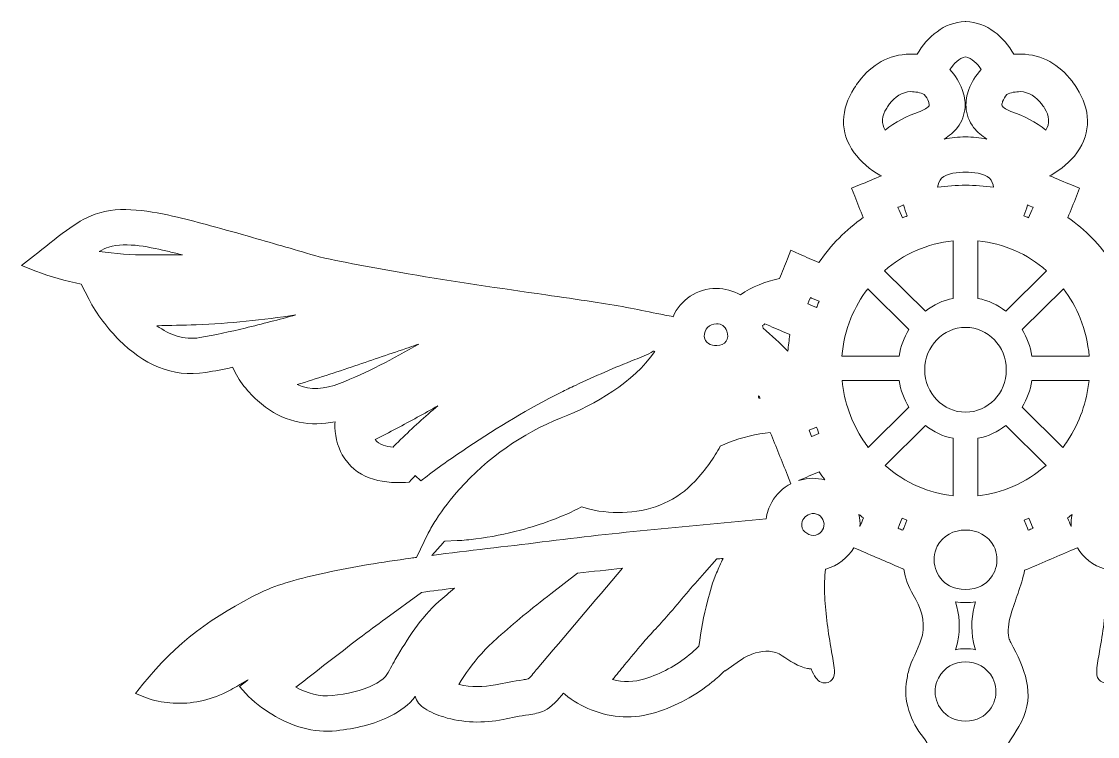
# Model space of a CAD drawing. Header units: millimetres. Extents: x -213 to 213, y -161 to 159.
# Drawn here: x -213 to 29.7, y -2.4 to 158.9 of the extents above; entities that cross this region are included whole.
import ezdxf

# ---------------------------------------------------------------- set-up
doc = ezdxf.new("R2010")
doc.units = ezdxf.units.MM
doc.header["$MEASUREMENT"] = 0
doc.layers.add('Layer 1', color=7, linetype='Continuous')

msp = doc.modelspace()

# ---------------------------------------------------------------- linework, layer by layer
at = {"layer": 'Layer 1', "lineweight": 20}
for points, knots in [([(212.9514, 103.8863), (212.9514, 103.8863), (210.2118, 106.0279), (210.2118, 106.0279), (207.7515, 107.9512), (205.3274, 109.969), (202.8047, 111.8084), (200.7992, 113.2707), (198.709, 114.6003), (196.3519, 115.4493), (190.5192, 117.5502), (183.6128, 116.1347), (177.7651, 114.7855), (175.2754, 114.2111), (172.7923, 113.5429), (170.3275, 112.8733), (167.156, 112.0117), (163.9924, 111.1198), (160.8328, 110.217), (155.8151, 108.7831), (150.8059, 107.3187), (145.8026, 105.837), (139.1372, 104.384), (132.4133, 103.1469), (125.6858, 102.0058), (115.3748, 100.2569), (105.0262, 98.7509), (94.6739, 97.2609), (91.1164, 96.7489), (87.5577, 96.2402), (84.0043, 95.7015), (81.4828, 95.3193), (78.9409, 94.9323), (76.4381, 94.4454), (74.1619, 94.0026), (71.8889, 93.5404), (69.616, 93.0811), (68.3933, 92.8341), (67.1701, 92.5846), (65.9452, 92.3454), (64.311, 96.1457), (60.4855, 98.7177), (56.1573, 98.7177), (54.2383, 98.7177), (52.3765, 98.2132), (50.7472, 97.2642), (48.0897, 99.0839), (45.1476, 100.3601), (41.9558, 100.9331), (41.3535, 102.4204), (40.7481, 103.9065), (40.1373, 105.3905), (40.1373, 105.3905), (39.3431, 107.3195), (39.3431, 107.3195), (39.3431, 107.3195), (37.416, 106.4574), (37.416, 106.4574), (35.9624, 105.807), (34.5035, 105.1673), (33.041, 104.5365), (30.3508, 108.4929), (26.9631, 111.948), (23.0289, 114.7224), (23.7048, 116.3122), (24.3566, 117.9112), (24.9741, 119.5244), (24.9741, 119.5244), (25.6577, 121.3106), (25.6577, 121.3106), (25.6577, 121.3106), (23.8718, 122.06), (23.8718, 122.06), (22.2253, 122.7511), (20.5781, 123.4408), (18.9297, 124.1281), (18.9297, 124.1281), (19.2704, 124.3064), (19.2704, 124.3064), (21.4174, 125.4199), (23.6729, 127.3965), (25.0788, 129.3177), (28.4718, 133.9544), (28.0817, 139.1666), (25.0777, 143.9122), (24.7387, 144.448), (24.3765, 144.9698), (23.9895, 145.4732), (21.1482, 149.169), (17.2695, 151.4879), (12.5015, 151.6002), (11.9586, 151.613), (11.4152, 151.5947), (10.8744, 151.5473), (8.5539, 155.4594), (4.8678, 158.7637), (0.0303, 158.9319), (0.0303, 158.9319), (-0.0414, 158.9342), (-0.0414, 158.9342), (-0.0414, 158.9342), (-0.1131, 158.9319), (-0.1131, 158.9319), (-4.9505, 158.7637), (-8.6367, 155.4593), (-10.9572, 151.5473), (-11.498, 151.5947), (-12.0414, 151.613), (-12.5844, 151.6002), (-17.3523, 151.4879), (-21.231, 149.169), (-24.0723, 145.4732), (-24.4593, 144.9698), (-24.8215, 144.448), (-25.1605, 143.9122), (-28.1643, 139.1669), (-28.5546, 133.955), (-25.1621, 129.3184), (-23.7562, 127.397), (-21.5004, 125.4199), (-19.3474, 124.3034), (-19.3474, 124.3034), (-19.0126, 124.1281), (-19.0126, 124.1281), (-20.6609, 123.4408), (-22.3081, 122.7511), (-23.9546, 122.06), (-23.9546, 122.06), (-25.7405, 121.3106), (-25.7405, 121.3106), (-25.7405, 121.3106), (-25.0568, 119.5243), (-25.0568, 119.5243), (-24.4393, 117.9112), (-23.7875, 116.3122), (-23.1117, 114.7224), (-27.046, 111.948), (-30.4336, 108.4929), (-33.1237, 104.5365), (-34.5863, 105.1673), (-36.0452, 105.807), (-37.4988, 106.4574), (-37.4988, 106.4574), (-39.4259, 107.3195), (-39.4259, 107.3195), (-39.4259, 107.3195), (-40.2201, 105.3905), (-40.2201, 105.3905), (-40.8309, 103.9065), (-41.4363, 102.4204), (-42.0386, 100.9331), (-45.2304, 100.3601), (-48.1725, 99.0839), (-50.83, 97.2642), (-52.4593, 98.2132), (-54.3211, 98.7177), (-56.24, 98.7177), (-60.5682, 98.7177), (-64.3938, 96.1457), (-66.028, 92.3454), (-67.2529, 92.5846), (-68.4761, 92.8341), (-69.6989, 93.0811), (-71.9717, 93.5404), (-74.2447, 94.0026), (-76.521, 94.4454), (-79.0237, 94.9323), (-81.5656, 95.3193), (-84.0871, 95.7015), (-87.6405, 96.2402), (-91.1992, 96.7489), (-94.7568, 97.2609), (-105.109, 98.7509), (-115.4576, 100.2569), (-125.7686, 102.0058), (-132.4961, 103.1469), (-139.22, 104.384), (-145.8854, 105.837), (-150.8887, 107.3187), (-155.898, 108.7831), (-160.9156, 110.217), (-164.0752, 111.1198), (-167.2388, 112.0117), (-170.4103, 112.8733), (-172.8751, 113.5429), (-175.3582, 114.2111), (-177.8479, 114.7855), (-183.6957, 116.1347), (-190.602, 117.5502), (-196.4347, 115.4493), (-198.7918, 114.6003), (-200.882, 113.2707), (-202.8874, 111.8084), (-205.4101, 109.969), (-207.8343, 107.9512), (-210.2946, 106.0279), (-210.2946, 106.0279), (-213.034, 103.8863), (-213.034, 103.8863), (-213.034, 103.8863), (-209.7814, 102.6148), (-209.7814, 102.6148), (-206.4913, 101.3288), (-203.0664, 100.3744), (-199.5781, 99.6949), (-199.5781, 99.6949), (-197.7933, 96.1963), (-197.7933, 96.1963), (-196.1784, 93.0308), (-193.4739, 89.5348), (-190.9706, 87.0416), (-185.7432, 81.8356), (-179.069, 78.516), (-171.4615, 79.7608), (-169.454, 80.0893), (-167.4418, 80.4932), (-165.4397, 80.9341), (-165.4397, 80.9341), (-164.5147, 79.2104), (-164.5147, 79.2104), (-163.0876, 76.5508), (-160.4065, 73.7058), (-157.9849, 71.941), (-153.1842, 68.4426), (-147.7741, 67.4885), (-142.2932, 68.6475), (-142.2932, 68.6475), (-142.3218, 68.2124), (-142.3218, 68.2124), (-142.4708, 65.9422), (-141.7554, 63.1495), (-140.6517, 61.1849), (-137.7417, 56.0046), (-132.0702, 54.6131), (-126.418, 54.9679), (-126.418, 54.9679), (-125.5789, 55.0205), (-125.5789, 55.0205), (-125.5789, 55.0205), (-125.0237, 55.6411), (-125.0237, 55.6411), (-124.7493, 55.9477), (-124.4679, 56.2525), (-124.1818, 56.555), (-124.1818, 56.555), (-122.9422, 55.3164), (-122.9422, 55.3164), (-122.9422, 55.3164), (-121.5173, 56.4003), (-121.5173, 56.4003), (-118.5494, 58.6583), (-115.4112, 60.8206), (-112.3106, 62.8942), (-105.5951, 67.3855), (-98.5783, 71.6374), (-91.3409, 75.2654), (-90.2539, 75.8103), (-89.1596, 76.3413), (-88.0573, 76.8559), (-83.6412, 78.9175), (-79.219, 80.8541), (-74.6876, 82.6539), (-73.3198, 83.1973), (-71.7622, 83.7428), (-70.4885, 84.5721), (-70.375, 84.5493), (-70.2614, 84.5264), (-70.1479, 84.5034), (-75.0571, 77.4593), (-83.4887, 72.5991), (-91.2715, 69.5015), (-100.1123, 65.9827), (-107.9548, 60.4727), (-114.2334, 53.4236), (-116.1596, 51.2609), (-117.9506, 48.9437), (-119.5143, 46.5133), (-120.1273, 45.5604), (-120.7668, 44.5228), (-121.2666, 43.5047), (-121.2666, 43.5047), (-123.9495, 38.0395), (-123.9495, 38.0395), (-124.3525, 37.9843), (-124.7554, 37.9285), (-125.1585, 37.8721), (-131.588, 36.9727), (-138.0536, 35.96), (-144.3992, 34.5963), (-147.1412, 34.007), (-149.8828, 33.3467), (-152.5682, 32.5417), (-154.7656, 31.8829), (-157.006, 31.1113), (-159.0673, 30.1085), (-169.6866, 24.9427), (-178.3047, 18.6815), (-185.6563, 9.4248), (-185.6563, 9.4248), (-187.2983, 7.3573), (-187.2983, 7.3573), (-187.2983, 7.3573), (-184.8321, 6.3554), (-184.8321, 6.3554), (-183.29, 5.7289), (-181.2145, 5.3633), (-179.5735, 5.2184), (-175.4587, 4.8549), (-171.3709, 5.5773), (-167.6213, 7.2817), (-166.3937, 7.8397), (-165.186, 8.5195), (-164.0223, 9.1959), (-163.3177, 9.6053), (-162.6182, 10.0244), (-161.9226, 10.4497), (-162.0164, 10.3756), (-162.1102, 10.3014), (-162.2039, 10.2272), (-162.2039, 10.2272), (-163.8822, 8.8999), (-163.8822, 8.8999), (-163.8822, 8.8999), (-162.4335, 7.3331), (-162.4335, 7.3331), (-160.8412, 5.6109), (-158.5388, 3.8739), (-156.5538, 2.6493), (-152.1977, -0.0382), (-147.1661, -1.636), (-141.9826, -1.0579), (-137.8347, -0.5953), (-133.4666, 0.3675), (-129.7368, 2.2688), (-127.7103, 3.3017), (-125.5572, 4.7948), (-124.2407, 6.6645), (-124.2241, 6.6881), (-124.2074, 6.712), (-124.1909, 6.7359), (-124.0452, 5.5547), (-123.039, 4.6117), (-122.0581, 3.9618), (-120.7863, 3.1191), (-119.2387, 2.4921), (-117.7801, 2.0432), (-113.5051, 0.7276), (-108.7567, 0.5675), (-104.3876, 1.5086), (-102.4565, 1.9245), (-100.5518, 2.2451), (-98.6021, 2.5485), (-97.4087, 2.7342), (-96.1871, 2.9191), (-95.0901, 3.4426), (-93.4093, 4.2448), (-91.9585, 6.0006), (-90.7433, 7.4488), (-90.7433, 7.4488), (-90.3574, 7.1054), (-90.3574, 7.1054), (-88.7965, 5.7158), (-86.4388, 4.4365), (-84.5162, 3.665), (-79.8041, 1.7737), (-74.807, 1.5493), (-69.9421, 3.0626), (-65.2841, 4.5117), (-60.9285, 6.8677), (-57.1777, 9.9429), (-56.2512, 10.7027), (-55.2286, 11.6091), (-54.303, 12.5568), (-54.303, 12.5568), (-54.314, 12.3946), (-54.314, 12.3946), (-54.314, 12.3946), (-50.8166, 14.8717), (-50.8166, 14.8717), (-49.868, 15.5386), (-48.4973, 16.1486), (-47.3954, 16.4797), (-45.3555, 17.0927), (-43.2351, 17.1217), (-41.4263, 15.8732), (-39.8743, 14.8018), (-37.5816, 13.3271), (-35.6802, 12.9808), (-35.4204, 12.9335), (-35.1534, 12.9078), (-34.8879, 12.9083), (-34.5695, 12.1291), (-34.2091, 11.4093), (-33.808, 10.8734), (-33.1639, 10.013), (-32.2052, 9.4376), (-31.0707, 9.8375), (-29.35, 10.4443), (-29.5528, 12.2751), (-29.7483, 13.6587), (-29.9449, 15.0492), (-30.2077, 16.4418), (-30.4429, 17.8272), (-31.1209, 21.8194), (-31.6992, 25.8505), (-31.8307, 29.9005), (-31.8895, 31.7111), (-31.8615, 33.5554), (-31.669, 35.3682), (-31.6345, 35.3774), (-31.6, 35.3869), (-31.5656, 35.3966), (-28.7985, 36.1712), (-26.5996, 37.9616), (-25.2684, 40.239), (-25.2684, 40.239), (-23.915, 39.6555), (-23.915, 39.6555), (-20.5987, 38.226), (-17.2846, 36.7918), (-13.9609, 35.379), (-13.639, 33.3517), (-12.8915, 31.4172), (-11.8501, 29.6295), (-10.2083, 26.8112), (-9.0738, 23.7928), (-9.7867, 20.5257), (-10.3325, 18.024), (-11.792, 15.7505), (-12.6167, 13.3193), (-12.9372, 12.3746), (-13.1673, 11.413), (-13.2647, 10.4219), (-14.2306, 5.8822), (-12.4096, 0.913), (-9.5109, -2.6177), (-8.4086, -3.9603), (-7.8774, -5.8348), (-7.8051, -7.5346), (-7.6948, -10.125), (-8.5722, -12.6311), (-9.9608, -14.8062), (-13.9341, -19.2257), (-13.8271, -25.1533), (-10.9372, -30.1204), (-9.4708, -32.6406), (-8.4466, -35.3454), (-9.0826, -38.2675), (-9.5738, -40.5242), (-10.8997, -42.5962), (-11.646, -44.7934), (-11.9417, -45.6639), (-12.1542, -46.5501), (-12.2451, -47.4633), (-13.181, -51.8039), (-12.0861, -56.2428), (-8.8748, -59.4029), (-7.6301, -61.8856), (-6.9876, -64.3803), (-7.9006, -67.099), (-8.6765, -69.4091), (-10.2744, -71.4522), (-11.1932, -73.7483), (-12.6996, -77.5125), (-12.0288, -80.8552), (-10.0247, -84.3068), (-8.7346, -86.5289), (-7.8207, -88.9207), (-8.3792, -91.4975), (-8.8151, -93.5081), (-10.0064, -95.3782), (-10.6742, -97.34), (-10.9459, -98.1381), (-11.1412, -98.9504), (-11.2256, -99.7875), (-12.0753, -103.7446), (-11.077, -107.7907), (-8.1618, -110.6781), (-6.7858, -113.4957), (-6.5588, -116.6608), (-8.0153, -119.5017), (-11.5551, -123.1439), (-11.5995, -128.2218), (-9.1105, -132.5012), (-7.9912, -134.4257), (-7.1857, -136.5035), (-7.6716, -138.7375), (-8.0565, -140.5072), (-9.1203, -142.18), (-9.7093, -143.9137), (-9.9535, -144.6321), (-10.129, -145.3635), (-10.2059, -146.1166), (-11.2351, -150.9254), (-9.2433, -155.5202), (-4.7927, -157.9162), (0.329, -160.6734), (7.0328, -158.3957), (9.6257, -153.3175), (12.0581, -148.5533), (10.1985, -144.1668), (7.8736, -139.8156), (6.8181, -137.8401), (8.4246, -134.1006), (9.0952, -132.1611), (9.9563, -129.6701), (10.773, -126.9905), (10.3304, -124.3357), (9.9764, -122.2117), (8.8785, -120.4996), (7.2604, -119.1302), (5.392, -113.8028), (8.2646, -112.3271), (10.6074, -107.7383), (13.3003, -102.4642), (11.2109, -97.5907), (8.6385, -92.7763), (7.3967, -90.4523), (9.2089, -86.2496), (9.9975, -83.9688), (10.951, -81.2113), (11.8672, -78.2243), (11.3774, -75.2854), (10.9972, -73.0047), (9.8333, -71.1533), (8.1034, -69.6591), (5.4978, -63.4801), (8.8641, -61.5012), (11.5891, -56.1642), (14.5432, -50.3782), (12.2238, -45.0207), (9.4033, -39.7422), (9.2477, -39.451), (9.1304, -39.1444), (9.0483, -38.8256), (8.3874, -36.2588), (10.0558, -32.2227), (10.9, -29.782), (11.9459, -26.7579), (12.962, -23.4629), (12.4248, -20.2401), (11.9992, -17.6869), (10.6726, -15.6375), (8.7123, -13.9931), (5.8032, -7.0178), (9.5394, -4.9643), (12.5708, 0.9727), (15.7864, 7.2701), (13.2366, 13.1121), (10.1682, 18.8548), (9.9897, 19.189), (9.8549, 19.5409), (9.7606, 19.9068), (9.018, 22.7909), (10.8541, 27.2288), (11.8018, 29.9692), (12.3842, 31.6534), (12.9452, 33.3754), (13.2901, 35.1295), (16.811, 36.6228), (20.3204, 38.1418), (23.8322, 39.6555), (23.8322, 39.6555), (25.1857, 40.2389), (25.1857, 40.2389), (26.5169, 37.9616), (28.7157, 36.1712), (31.4828, 35.3966), (31.5172, 35.3869), (31.5517, 35.3774), (31.5862, 35.3682), (31.7787, 33.5554), (31.8067, 31.7111), (31.7479, 29.9005), (31.6164, 25.8505), (31.0381, 21.8194), (30.3601, 17.8272), (30.1249, 16.4418), (29.8621, 15.0492), (29.6655, 13.6587), (29.4699, 12.2751), (29.2672, 10.4443), (30.9879, 9.8375), (32.1224, 9.4376), (33.0811, 10.013), (33.7252, 10.8734), (34.1263, 11.4093), (34.4867, 12.1291), (34.8051, 12.9083), (35.0706, 12.9078), (35.3376, 12.9335), (35.5975, 12.9808), (37.4989, 13.3271), (39.7915, 14.8018), (41.3436, 15.8732), (43.1726, 17.1356), (45.3296, 17.0903), (47.3857, 16.4574), (48.4522, 16.1292), (49.8148, 15.5226), (50.7331, 14.8722), (50.7331, 14.8722), (54.2312, 12.3946), (54.2312, 12.3946), (54.2312, 12.3946), (54.2202, 12.5568), (54.2202, 12.5568), (55.1458, 11.6091), (56.1684, 10.7027), (57.0949, 9.9429), (60.8457, 6.8677), (65.2013, 4.5117), (69.8594, 3.0626), (74.7242, 1.5493), (79.7214, 1.7737), (84.4335, 3.665), (86.356, 4.4365), (88.7138, 5.7159), (90.2747, 7.1054), (90.2747, 7.1054), (90.6604, 7.4487), (90.6604, 7.4487), (91.8757, 6.0006), (93.3266, 4.2448), (95.0074, 3.4425), (96.1043, 2.9191), (97.326, 2.7342), (98.5193, 2.5485), (100.469, 2.2451), (102.3737, 1.9245), (104.3048, 1.5086), (108.6739, 0.5675), (113.4223, 0.7275), (117.6973, 2.0432), (119.1559, 2.4921), (120.7036, 3.1191), (121.9753, 3.9618), (122.9561, 4.6117), (123.9625, 5.5548), (124.1081, 6.736), (124.1247, 6.7121), (124.1414, 6.6882), (124.158, 6.6645), (125.4745, 4.7948), (127.6276, 3.3017), (129.654, 2.2688), (133.3837, 0.3675), (137.7519, -0.5953), (141.8998, -1.0579), (147.0834, -1.636), (152.1149, -0.0382), (156.4711, 2.6493), (158.4561, 3.8739), (160.7584, 5.6108), (162.3507, 7.3331), (162.3507, 7.3331), (163.7993, 8.8999), (163.7993, 8.8999), (163.7993, 8.8999), (162.1211, 10.2272), (162.1211, 10.2272), (162.0274, 10.3014), (161.9335, 10.3756), (161.8398, 10.4497), (162.5354, 10.0244), (163.2349, 9.6053), (163.9395, 9.1959), (165.1032, 8.5195), (166.3109, 7.8397), (167.5385, 7.2817), (171.2878, 5.5775), (175.3752, 4.855), (179.4898, 5.2183), (181.131, 5.3632), (183.207, 5.7288), (184.7493, 6.3554), (184.7493, 6.3554), (187.2155, 7.3573), (187.2155, 7.3573), (187.2155, 7.3573), (185.5735, 9.4248), (185.5735, 9.4248), (178.2219, 18.6814), (169.6039, 24.9427), (158.9846, 30.1085), (156.9233, 31.1113), (154.6829, 31.8829), (152.4854, 32.5417), (149.8001, 33.3467), (147.0585, 34.007), (144.3165, 34.5963), (137.9709, 35.96), (131.5053, 36.9727), (125.0757, 37.8721), (124.6727, 37.9285), (124.2697, 37.9843), (123.8667, 38.0395), (123.8667, 38.0395), (121.1838, 43.5047), (121.1838, 43.5047), (120.684, 44.5228), (120.0445, 45.5604), (119.4315, 46.5133), (117.8678, 48.9437), (116.0768, 51.2609), (114.1506, 53.4236), (107.872, 60.4727), (100.0295, 65.9827), (91.1886, 69.5015), (83.4059, 72.5991), (74.9743, 77.4593), (70.0651, 84.5034), (70.1786, 84.5264), (70.2922, 84.5493), (70.4057, 84.5721), (71.6794, 83.7428), (73.237, 83.1973), (74.6048, 82.6539), (79.1362, 80.8541), (83.5584, 78.9175), (87.9745, 76.8559), (89.0768, 76.3413), (90.1711, 75.8103), (91.2581, 75.2654), (98.4955, 71.6374), (105.5123, 67.3855), (112.2278, 62.8942), (115.3284, 60.8206), (118.4666, 58.6583), (121.4345, 56.4003), (121.4345, 56.4003), (122.8594, 55.3164), (122.8594, 55.3164), (122.8594, 55.3164), (124.099, 56.555), (124.099, 56.555), (124.3851, 56.2525), (124.6665, 55.9477), (124.9409, 55.6411), (124.9409, 55.6411), (125.4961, 55.0205), (125.4961, 55.0205), (125.4961, 55.0205), (126.3352, 54.9679), (126.3352, 54.9679), (131.9874, 54.6131), (137.6589, 56.0046), (140.5689, 61.1849), (141.6726, 63.1495), (142.388, 65.9422), (142.239, 68.2124), (142.239, 68.2124), (142.2104, 68.6474), (142.2104, 68.6474), (147.6913, 67.4884), (153.1014, 68.4426), (157.9021, 71.941), (160.3238, 73.7058), (163.0048, 76.5508), (164.4319, 79.2104), (164.4319, 79.2104), (165.3569, 80.9341), (165.3569, 80.9341), (167.359, 80.4932), (169.3712, 80.0893), (171.3787, 79.7608), (178.9861, 78.516), (185.6604, 81.8356), (190.8878, 87.0416), (193.3888, 89.5325), (196.0984, 93.0335), (197.7108, 96.197), (197.7108, 96.197), (199.4935, 99.6945), (199.4935, 99.6945), (202.9824, 100.374), (206.408, 101.3286), (209.6987, 102.6148), (209.6987, 102.6148), (212.9514, 103.8863), (212.9514, 103.8863)], [0, 0, 0, 0, 0.00384615, 0.00384615, 0.00384615, 0.00769231, 0.00769231, 0.00769231, 0.01153846, 0.01153846, 0.01153846, 0.01538462, 0.01538462, 0.01538462, 0.01923077, 0.01923077, 0.01923077, 0.02307692, 0.02307692, 0.02307692, 0.02692308, 0.02692308, 0.02692308, 0.03076923, 0.03076923, 0.03076923, 0.03461538, 0.03461538, 0.03461538, 0.03846154, 0.03846154, 0.03846154, 0.04230769, 0.04230769, 0.04230769, 0.04615385, 0.04615385, 0.04615385, 0.05, 0.05, 0.05, 0.05384615, 0.05384615, 0.05384615, 0.05769231, 0.05769231, 0.05769231, 0.06153846, 0.06153846, 0.06153846, 0.06538462, 0.06538462, 0.06538462, 0.06923077, 0.06923077, 0.06923077, 0.07307692, 0.07307692, 0.07307692, 0.07692308, 0.07692308, 0.07692308, 0.08076923, 0.08076923, 0.08076923, 0.08461538, 0.08461538, 0.08461538, 0.08846154, 0.08846154, 0.08846154, 0.09230769, 0.09230769, 0.09230769, 0.09615385, 0.09615385, 0.09615385, 0.1, 0.1, 0.1, 0.10384615, 0.10384615, 0.10384615, 0.10769231, 0.10769231, 0.10769231, 0.11153846, 0.11153846, 0.11153846, 0.11538462, 0.11538462, 0.11538462, 0.11923077, 0.11923077, 0.11923077, 0.12307692, 0.12307692, 0.12307692, 0.12692308, 0.12692308, 0.12692308, 0.13076923, 0.13076923, 0.13076923, 0.13461538, 0.13461538, 0.13461538, 0.13846154, 0.13846154, 0.13846154, 0.14230769, 0.14230769, 0.14230769, 0.14615385, 0.14615385, 0.14615385, 0.15, 0.15, 0.15, 0.15384615, 0.15384615, 0.15384615, 0.15769231, 0.15769231, 0.15769231, 0.16153846, 0.16153846, 0.16153846, 0.16538462, 0.16538462, 0.16538462, 0.16923077, 0.16923077, 0.16923077, 0.17307692, 0.17307692, 0.17307692, 0.17692308, 0.17692308, 0.17692308, 0.18076923, 0.18076923, 0.18076923, 0.18461538, 0.18461538, 0.18461538, 0.18846154, 0.18846154, 0.18846154, 0.19230769, 0.19230769, 0.19230769, 0.19615385, 0.19615385, 0.19615385, 0.2, 0.2, 0.2, 0.20384615, 0.20384615, 0.20384615, 0.20769231, 0.20769231, 0.20769231, 0.21153846, 0.21153846, 0.21153846, 0.21538462, 0.21538462, 0.21538462, 0.21923077, 0.21923077, 0.21923077, 0.22307692, 0.22307692, 0.22307692, 0.22692308, 0.22692308, 0.22692308, 0.23076923, 0.23076923, 0.23076923, 0.23461538, 0.23461538, 0.23461538, 0.23846154, 0.23846154, 0.23846154, 0.24230769, 0.24230769, 0.24230769, 0.24615385, 0.24615385, 0.24615385, 0.25, 0.25, 0.25, 0.25384615, 0.25384615, 0.25384615, 0.25769231, 0.25769231, 0.25769231, 0.26153846, 0.26153846, 0.26153846, 0.26538462, 0.26538462, 0.26538462, 0.26923077, 0.26923077, 0.26923077, 0.27307692, 0.27307692, 0.27307692, 0.27692308, 0.27692308, 0.27692308, 0.28076923, 0.28076923, 0.28076923, 0.28461538, 0.28461538, 0.28461538, 0.28846154, 0.28846154, 0.28846154, 0.29230769, 0.29230769, 0.29230769, 0.29615385, 0.29615385, 0.29615385, 0.3, 0.3, 0.3, 0.30384615, 0.30384615, 0.30384615, 0.30769231, 0.30769231, 0.30769231, 0.31153846, 0.31153846, 0.31153846, 0.31538462, 0.31538462, 0.31538462, 0.31923077, 0.31923077, 0.31923077, 0.32307692, 0.32307692, 0.32307692, 0.32692308, 0.32692308, 0.32692308, 0.33076923, 0.33076923, 0.33076923, 0.33461538, 0.33461538, 0.33461538, 0.33846154, 0.33846154, 0.33846154, 0.34230769, 0.34230769, 0.34230769, 0.34615385, 0.34615385, 0.34615385, 0.35, 0.35, 0.35, 0.35384615, 0.35384615, 0.35384615, 0.35769231, 0.35769231, 0.35769231, 0.36153846, 0.36153846, 0.36153846, 0.36538462, 0.36538462, 0.36538462, 0.36923077, 0.36923077, 0.36923077, 0.37307692, 0.37307692, 0.37307692, 0.37692308, 0.37692308, 0.37692308, 0.38076923, 0.38076923, 0.38076923, 0.38461538, 0.38461538, 0.38461538, 0.38846154, 0.38846154, 0.38846154, 0.39230769, 0.39230769, 0.39230769, 0.39615385, 0.39615385, 0.39615385, 0.4, 0.4, 0.4, 0.40384615, 0.40384615, 0.40384615, 0.40769231, 0.40769231, 0.40769231, 0.41153846, 0.41153846, 0.41153846, 0.41538462, 0.41538462, 0.41538462, 0.41923077, 0.41923077, 0.41923077, 0.42307692, 0.42307692, 0.42307692, 0.42692308, 0.42692308, 0.42692308, 0.43076923, 0.43076923, 0.43076923, 0.43461538, 0.43461538, 0.43461538, 0.43846154, 0.43846154, 0.43846154, 0.44230769, 0.44230769, 0.44230769, 0.44615385, 0.44615385, 0.44615385, 0.45, 0.45, 0.45, 0.45384615, 0.45384615, 0.45384615, 0.45769231, 0.45769231, 0.45769231, 0.46153846, 0.46153846, 0.46153846, 0.46538462, 0.46538462, 0.46538462, 0.46923077, 0.46923077, 0.46923077, 0.47307692, 0.47307692, 0.47307692, 0.47692308, 0.47692308, 0.47692308, 0.48076923, 0.48076923, 0.48076923, 0.48461538, 0.48461538, 0.48461538, 0.48846154, 0.48846154, 0.48846154, 0.49230769, 0.49230769, 0.49230769, 0.49615385, 0.49615385, 0.49615385, 0.5, 0.5, 0.5, 0.50384615, 0.50384615, 0.50384615, 0.50769231, 0.50769231, 0.50769231, 0.51153846, 0.51153846, 0.51153846, 0.51538462, 0.51538462, 0.51538462, 0.51923077, 0.51923077, 0.51923077, 0.52307692, 0.52307692, 0.52307692, 0.52692308, 0.52692308, 0.52692308, 0.53076923, 0.53076923, 0.53076923, 0.53461538, 0.53461538, 0.53461538, 0.53846154, 0.53846154, 0.53846154, 0.54230769, 0.54230769, 0.54230769, 0.54615385, 0.54615385, 0.54615385, 0.55, 0.55, 0.55, 0.55384615, 0.55384615, 0.55384615, 0.55769231, 0.55769231, 0.55769231, 0.56153846, 0.56153846, 0.56153846, 0.56538462, 0.56538462, 0.56538462, 0.56923077, 0.56923077, 0.56923077, 0.57307692, 0.57307692, 0.57307692, 0.57692308, 0.57692308, 0.57692308, 0.58076923, 0.58076923, 0.58076923, 0.58461538, 0.58461538, 0.58461538, 0.58846154, 0.58846154, 0.58846154, 0.59230769, 0.59230769, 0.59230769, 0.59615385, 0.59615385, 0.59615385, 0.6, 0.6, 0.6, 0.60384615, 0.60384615, 0.60384615, 0.60769231, 0.60769231, 0.60769231, 0.61153846, 0.61153846, 0.61153846, 0.61538462, 0.61538462, 0.61538462, 0.61923077, 0.61923077, 0.61923077, 0.62307692, 0.62307692, 0.62307692, 0.62692308, 0.62692308, 0.62692308, 0.63076923, 0.63076923, 0.63076923, 0.63461538, 0.63461538, 0.63461538, 0.63846154, 0.63846154, 0.63846154, 0.64230769, 0.64230769, 0.64230769, 0.64615385, 0.64615385, 0.64615385, 0.65, 0.65, 0.65, 0.65384615, 0.65384615, 0.65384615, 0.65769231, 0.65769231, 0.65769231, 0.66153846, 0.66153846, 0.66153846, 0.66538462, 0.66538462, 0.66538462, 0.66923077, 0.66923077, 0.66923077, 0.67307692, 0.67307692, 0.67307692, 0.67692308, 0.67692308, 0.67692308, 0.68076923, 0.68076923, 0.68076923, 0.68461538, 0.68461538, 0.68461538, 0.68846154, 0.68846154, 0.68846154, 0.69230769, 0.69230769, 0.69230769, 0.69615385, 0.69615385, 0.69615385, 0.7, 0.7, 0.7, 0.70384615, 0.70384615, 0.70384615, 0.70769231, 0.70769231, 0.70769231, 0.71153846, 0.71153846, 0.71153846, 0.71538462, 0.71538462, 0.71538462, 0.71923077, 0.71923077, 0.71923077, 0.72307692, 0.72307692, 0.72307692, 0.72692308, 0.72692308, 0.72692308, 0.73076923, 0.73076923, 0.73076923, 0.73461538, 0.73461538, 0.73461538, 0.73846154, 0.73846154, 0.73846154, 0.74230769, 0.74230769, 0.74230769, 0.74615385, 0.74615385, 0.74615385, 0.75, 0.75, 0.75, 0.75384615, 0.75384615, 0.75384615, 0.75769231, 0.75769231, 0.75769231, 0.76153846, 0.76153846, 0.76153846, 0.76538462, 0.76538462, 0.76538462, 0.76923077, 0.76923077, 0.76923077, 0.77307692, 0.77307692, 0.77307692, 0.77692308, 0.77692308, 0.77692308, 0.78076923, 0.78076923, 0.78076923, 0.78461538, 0.78461538, 0.78461538, 0.78846154, 0.78846154, 0.78846154, 0.79230769, 0.79230769, 0.79230769, 0.79615385, 0.79615385, 0.79615385, 0.8, 0.8, 0.8, 0.80384615, 0.80384615, 0.80384615, 0.80769231, 0.80769231, 0.80769231, 0.81153846, 0.81153846, 0.81153846, 0.81538462, 0.81538462, 0.81538462, 0.81923077, 0.81923077, 0.81923077, 0.82307692, 0.82307692, 0.82307692, 0.82692308, 0.82692308, 0.82692308, 0.83076923, 0.83076923, 0.83076923, 0.83461538, 0.83461538, 0.83461538, 0.83846154, 0.83846154, 0.83846154, 0.84230769, 0.84230769, 0.84230769, 0.84615385, 0.84615385, 0.84615385, 0.85, 0.85, 0.85, 0.85384615, 0.85384615, 0.85384615, 0.85769231, 0.85769231, 0.85769231, 0.86153846, 0.86153846, 0.86153846, 0.86538462, 0.86538462, 0.86538462, 0.86923077, 0.86923077, 0.86923077, 0.87307692, 0.87307692, 0.87307692, 0.87692308, 0.87692308, 0.87692308, 0.88076923, 0.88076923, 0.88076923, 0.88461538, 0.88461538, 0.88461538, 0.88846154, 0.88846154, 0.88846154, 0.89230769, 0.89230769, 0.89230769, 0.89615385, 0.89615385, 0.89615385, 0.9, 0.9, 0.9, 0.90384615, 0.90384615, 0.90384615, 0.90769231, 0.90769231, 0.90769231, 0.91153846, 0.91153846, 0.91153846, 0.91538462, 0.91538462, 0.91538462, 0.91923077, 0.91923077, 0.91923077, 0.92307692, 0.92307692, 0.92307692, 0.92692308, 0.92692308, 0.92692308, 0.93076923, 0.93076923, 0.93076923, 0.93461538, 0.93461538, 0.93461538, 0.93846154, 0.93846154, 0.93846154, 0.94230769, 0.94230769, 0.94230769, 0.94615385, 0.94615385, 0.94615385, 0.95, 0.95, 0.95, 0.95384615, 0.95384615, 0.95384615, 0.95769231, 0.95769231, 0.95769231, 0.96153846, 0.96153846, 0.96153846, 0.96538462, 0.96538462, 0.96538462, 0.96923077, 0.96923077, 0.96923077, 0.97307692, 0.97307692, 0.97307692, 0.97692308, 0.97692308, 0.97692308, 0.98076923, 0.98076923, 0.98076923, 0.98461538, 0.98461538, 0.98461538, 0.98846154, 0.98846154, 0.98846154, 0.99230769, 0.99230769, 0.99230769, 0.99615385, 0.99615385, 0.99615385, 1, 1, 1, 1]), ([(1.7882, 135.0254), (2.6104, 133.9561), (3.6372, 133.1053), (4.7766, 132.4207), (3.1968, 132.7617), (1.556, 132.9025), (-0.0414, 132.9025), (-1.6388, 132.9025), (-3.2796, 132.7617), (-4.8594, 132.4207), (-3.7201, 133.1053), (-2.6932, 133.9561), (-1.871, 135.0254), (-0.8448, 136.3602), (-0.2509, 137.9398), (-0.1496, 139.6099), (-0.0668, 140.9772), (-0.3114, 142.3366), (-0.7915, 143.6186), (-1.3636, 145.1469), (-2.36, 146.8533), (-3.593, 148.0863), (-2.7153, 149.403), (-1.4492, 150.7716), (-0.0414, 150.9445), (1.3664, 150.7716), (2.6325, 149.403), (3.5102, 148.0863), (2.2772, 146.8533), (1.2808, 145.1469), (0.7086, 143.6186), (0.2286, 142.3366), (-0.016, 140.9772), (0.0668, 139.6099), (0.1681, 137.9398), (0.762, 136.3602), (1.7882, 135.0254)], [0, 0, 0, 0, 0.08333333, 0.08333333, 0.08333333, 0.16666667, 0.16666667, 0.16666667, 0.25, 0.25, 0.25, 0.33333333, 0.33333333, 0.33333333, 0.41666667, 0.41666667, 0.41666667, 0.5, 0.5, 0.5, 0.58333333, 0.58333333, 0.58333333, 0.66666667, 0.66666667, 0.66666667, 0.75, 0.75, 0.75, 0.83333333, 0.83333333, 0.83333333, 0.91666667, 0.91666667, 0.91666667, 1, 1, 1, 1]), ([(-10.5232, 138.5693), (-13.115, 137.6323), (-15.9749, 136.3061), (-18.1643, 134.4338), (-19.0844, 135.9419), (-18.9967, 137.5751), (-17.8287, 139.4203), (-17.6274, 139.7383), (-17.4129, 140.0488), (-17.1832, 140.3476), (-15.9842, 141.9071), (-14.4189, 143.062), (-12.3711, 143.1103), (-11.4776, 143.1314), (-10.1659, 142.9147), (-9.346, 142.4607), (-8.977, 142.0799), (-8.5771, 141.3176), (-8.4076, 140.8648), (-8.3204, 140.6319), (-8.2355, 140.3335), (-8.2506, 140.084), (-8.2566, 139.984), (-8.2843, 139.9135), (-8.3459, 139.8334), (-8.7811, 139.2673), (-9.8741, 138.804), (-10.5232, 138.5693)], [0, 0, 0, 0, 0.11111111, 0.11111111, 0.11111111, 0.22222222, 0.22222222, 0.22222222, 0.33333333, 0.33333333, 0.33333333, 0.44444444, 0.44444444, 0.44444444, 0.55555556, 0.55555556, 0.55555556, 0.66666667, 0.66666667, 0.66666667, 0.77777778, 0.77777778, 0.77777778, 0.88888889, 0.88888889, 0.88888889, 1, 1, 1, 1]), ([(17.746, 139.4203), (18.914, 137.5751), (19.0017, 135.9419), (18.0816, 134.4338), (15.8922, 136.306), (13.0324, 137.6322), (10.4405, 138.5693), (9.7914, 138.804), (8.6983, 139.2674), (8.2631, 139.8334), (8.2016, 139.9135), (8.1738, 139.9839), (8.1678, 140.084), (8.1527, 140.3335), (8.2376, 140.6319), (8.3248, 140.8648), (8.4948, 141.3188), (8.8964, 142.0843), (9.2663, 142.4639), (10.0619, 142.9112), (11.3874, 143.1315), (12.2884, 143.1103), (14.3361, 143.062), (15.9015, 141.9069), (17.1004, 140.3476), (17.3301, 140.0488), (17.5447, 139.7384), (17.746, 139.4203)], [0, 0, 0, 0, 0.11111111, 0.11111111, 0.11111111, 0.22222222, 0.22222222, 0.22222222, 0.33333333, 0.33333333, 0.33333333, 0.44444444, 0.44444444, 0.44444444, 0.55555556, 0.55555556, 0.55555556, 0.66666667, 0.66666667, 0.66666667, 0.77777778, 0.77777778, 0.77777778, 0.88888889, 0.88888889, 0.88888889, 1, 1, 1, 1]), ([(-0.0414, 121.9944), (-2.1556, 122.0127), (-4.2708, 121.8573), (-6.3585, 121.531), (-6.2373, 122.2975), (-5.9755, 123.0316), (-5.4597, 123.5594), (-4.2531, 124.7941), (-1.6547, 124.9271), (-0.0414, 124.9271), (1.5719, 124.9271), (4.1703, 124.7941), (5.3769, 123.5594), (5.8927, 123.0316), (6.1545, 122.2975), (6.2757, 121.531), (4.188, 121.8573), (2.0728, 122.0127), (-0.0414, 121.9944)], [0, 0, 0, 0, 0.16666667, 0.16666667, 0.16666667, 0.33333333, 0.33333333, 0.33333333, 0.5, 0.5, 0.5, 0.66666667, 0.66666667, 0.66666667, 0.83333333, 0.83333333, 0.83333333, 1, 1, 1, 1]), ([(-14.0075, 117.55), (-13.7911, 116.7138), (-13.5157, 115.8908), (-13.1968, 115.0926), (-13.5546, 114.952), (-13.9099, 114.8057), (-14.2623, 114.6539), (-14.2623, 114.6539), (-15.0021, 116.3529), (-15.0021, 116.3529), (-15.0984, 116.5739), (-15.1942, 116.7952), (-15.2897, 117.0166), (-14.8623, 117.1946), (-14.4349, 117.3724), (-14.0075, 117.55)], [0, 0, 0, 0, 0.2, 0.2, 0.2, 0.4, 0.4, 0.4, 0.6, 0.6, 0.6, 0.8, 0.8, 0.8, 1, 1, 1, 1]), ([(14.9193, 116.3529), (14.9193, 116.3529), (14.1795, 114.6539), (14.1795, 114.6539), (13.8271, 114.8057), (13.4718, 114.952), (13.1139, 115.0926), (13.4329, 115.8908), (13.7083, 116.7138), (13.9247, 117.55), (14.3521, 117.3724), (14.7795, 117.1946), (15.2069, 117.0166), (15.1114, 116.7952), (15.0156, 116.5739), (14.9193, 116.3529)], [0, 0, 0, 0, 0.2, 0.2, 0.2, 0.4, 0.4, 0.4, 0.6, 0.6, 0.6, 0.8, 0.8, 0.8, 1, 1, 1, 1]), ([(-179.7028, 107.0211), (-178.6948, 106.7886), (-177.6896, 106.5452), (-176.6863, 106.2931), (-179.3299, 106.267), (-181.9736, 106.2631), (-184.6165, 106.2763), (-188.2307, 106.2944), (-191.8841, 106.534), (-195.48, 107.0806), (-194.7609, 107.4791), (-194.0353, 107.8146), (-193.3171, 108.0489), (-189.418, 109.3205), (-183.5555, 107.9101), (-179.7028, 107.0211)], [0, 0, 0, 0, 0.2, 0.2, 0.2, 0.4, 0.4, 0.4, 0.6, 0.6, 0.6, 0.8, 0.8, 0.8, 1, 1, 1, 1]), ([(-2.831, 96.4743), (-5.1491, 96.0212), (-7.2828, 95.0134), (-9.1036, 93.5867), (-9.1036, 93.5867), (-18.3191, 102.7225), (-18.3191, 102.7225), (-14.0616, 106.4604), (-8.6986, 108.8724), (-2.831, 109.4571), (-2.831, 109.4571), (-2.831, 96.4743), (-2.831, 96.4743)], [0, 0, 0, 0, 0.25, 0.25, 0.25, 0.5, 0.5, 0.5, 0.75, 0.75, 0.75, 1, 1, 1, 1]), ([(18.2363, 102.7225), (18.2363, 102.7225), (9.0208, 93.5867), (9.0208, 93.5867), (7.1999, 95.0134), (5.0663, 96.0212), (2.7482, 96.4743), (2.7482, 96.4743), (2.7482, 109.4571), (2.7482, 109.4571), (8.6158, 108.8725), (13.9786, 106.4602), (18.2363, 102.7225)], [0, 0, 0, 0, 0.25, 0.25, 0.25, 0.5, 0.5, 0.5, 0.75, 0.75, 0.75, 1, 1, 1, 1]), ([(-12.8043, 89.4334), (-13.9016, 87.6539), (-14.6738, 85.6308), (-15.0316, 83.4575), (-15.0316, 83.4575), (-27.9355, 83.4575), (-27.9355, 83.4575), (-27.6862, 86.3545), (-27.0125, 89.2301), (-25.9042, 91.9857), (-24.9296, 94.4089), (-23.6475, 96.6477), (-22.1114, 98.66), (-22.1114, 98.66), (-12.8043, 89.4334), (-12.8043, 89.4334)], [0, 0, 0, 0, 0.2, 0.2, 0.2, 0.4, 0.4, 0.4, 0.6, 0.6, 0.6, 0.8, 0.8, 0.8, 1, 1, 1, 1]), ([(25.8215, 91.9857), (26.9298, 89.2301), (27.6032, 86.3545), (27.8527, 83.4575), (27.8527, 83.4575), (14.9488, 83.4575), (14.9488, 83.4575), (14.591, 85.6308), (13.8188, 87.6539), (12.7215, 89.4334), (12.7215, 89.4334), (22.0287, 98.6601), (22.0287, 98.6601), (23.5651, 96.6481), (24.8469, 94.4089), (25.8215, 91.9857)], [0, 0, 0, 0, 0.2, 0.2, 0.2, 0.4, 0.4, 0.4, 0.6, 0.6, 0.6, 0.8, 0.8, 0.8, 1, 1, 1, 1]), ([(-34.7672, 96.5399), (-34.7672, 96.5399), (-33.075, 95.8186), (-33.075, 95.8186), (-33.2042, 95.5205), (-33.3297, 95.22), (-33.4514, 94.9173), (-33.5192, 94.749), (-33.5855, 94.5803), (-33.6508, 94.4112), (-33.6508, 94.4112), (-34.9247, 94.9602), (-34.9247, 94.9602), (-35.1503, 95.0574), (-35.3759, 95.1546), (-35.6016, 95.2519), (-35.6016, 95.2519), (-35.3716, 95.8236), (-35.3716, 95.8236), (-35.3716, 95.8236), (-35.0359, 96.6546), (-35.0359, 96.6546), (-34.9464, 96.6163), (-34.8568, 96.5781), (-34.7672, 96.5399)], [0, 0, 0, 0, 0.125, 0.125, 0.125, 0.25, 0.25, 0.25, 0.375, 0.375, 0.375, 0.5, 0.5, 0.5, 0.625, 0.625, 0.625, 0.75, 0.75, 0.75, 0.875, 0.875, 0.875, 1, 1, 1, 1]), ([(-151.1273, 92.7347), (-154.9334, 91.7092), (-158.7488, 90.7166), (-162.582, 89.7933), (-165.9622, 88.979), (-169.36, 88.19), (-172.7944, 87.628), (-176.4207, 87.0345), (-179.6824, 88.276), (-182.4766, 90.3064), (-179.5252, 90.3405), (-176.5732, 90.4388), (-173.6309, 90.54), (-166.0764, 90.8), (-158.5873, 91.625), (-151.1273, 92.7347)], [0, 0, 0, 0, 0.2, 0.2, 0.2, 0.4, 0.4, 0.4, 0.6, 0.6, 0.6, 0.8, 0.8, 0.8, 1, 1, 1, 1]), ([(-56.24, 90.7423), (-55.0906, 90.7423), (-54.2625, 90.1693), (-53.8753, 89.1074), (-53.2332, 87.3466), (-54.2647, 85.8517), (-56.1817, 85.8104), (-57.4884, 85.7822), (-58.9415, 86.4498), (-58.9767, 87.8924), (-59.0158, 89.5035), (-57.902, 90.7423), (-56.24, 90.7423)], [0, 0, 0, 0, 0.25, 0.25, 0.25, 0.5, 0.5, 0.5, 0.75, 0.75, 0.75, 1, 1, 1, 1]), ([(-44.2287, 90.252), (-42.7033, 89.6017), (-41.18, 88.9468), (-39.6571, 88.291), (-39.8679, 87.0515), (-40.0255, 85.8039), (-40.1289, 84.5521), (-41.8856, 86.3912), (-43.7753, 88.1178), (-45.7187, 89.7365), (-45.7485, 89.9449), (-45.7847, 90.1521), (-45.8272, 90.3582), (-45.6532, 90.4784), (-45.477, 90.5952), (-45.2986, 90.7081), (-45.2986, 90.7081), (-44.2287, 90.252), (-44.2287, 90.252)], [0, 0, 0, 0, 0.16666667, 0.16666667, 0.16666667, 0.33333333, 0.33333333, 0.33333333, 0.5, 0.5, 0.5, 0.66666667, 0.66666667, 0.66666667, 0.83333333, 0.83333333, 0.83333333, 1, 1, 1, 1]), ([(-0.0413, 89.9289), (5.0373, 89.9289), (9.1545, 85.6459), (9.1545, 80.3625), (9.1545, 75.0791), (5.0373, 70.7961), (-0.0413, 70.7961), (-5.1199, 70.7961), (-9.2371, 75.0791), (-9.2371, 80.3625), (-9.2371, 85.6459), (-5.1199, 89.9289), (-0.0413, 89.9289)], [0, 0, 0, 0, 0.25, 0.25, 0.25, 0.5, 0.5, 0.5, 0.75, 0.75, 0.75, 1, 1, 1, 1]), ([(-123.4195, 86.1576), (-129.1826, 82.8158), (-135.0429, 79.7522), (-141.2668, 77.2813), (-144.594, 75.9605), (-147.8037, 75.7056), (-150.8446, 77.0186), (-146.4779, 78.3457), (-142.1477, 79.785), (-137.8253, 81.2445), (-133.7371, 82.6249), (-129.6587, 84.0333), (-125.5742, 85.4239), (-124.856, 85.6683), (-124.138, 85.9136), (-123.4195, 86.1576)], [0, 0, 0, 0, 0.2, 0.2, 0.2, 0.4, 0.4, 0.4, 0.6, 0.6, 0.6, 0.8, 0.8, 0.8, 1, 1, 1, 1]), ([(-15.0317, 77.9265), (-14.6739, 75.7532), (-13.9018, 73.7299), (-12.8044, 71.9504), (-12.8044, 71.9504), (-21.9788, 62.8554), (-21.9788, 62.8554), (-22.3544, 63.3481), (-22.7151, 63.8537), (-23.06, 64.3717), (-25.7956, 68.4802), (-27.4217, 73.1474), (-27.8982, 77.9265), (-27.8982, 77.9265), (-15.0317, 77.9265), (-15.0317, 77.9265)], [0, 0, 0, 0, 0.2, 0.2, 0.2, 0.4, 0.4, 0.4, 0.6, 0.6, 0.6, 0.8, 0.8, 0.8, 1, 1, 1, 1]), ([(14.9489, 77.9265), (14.9489, 77.9265), (27.8153, 77.9265), (27.8153, 77.9265), (27.3391, 73.147), (25.7127, 68.4795), (22.9767, 64.3708), (22.6319, 63.8531), (22.2714, 63.3477), (21.896, 62.8553), (21.896, 62.8553), (12.7216, 71.9504), (12.7216, 71.9504), (13.819, 73.7299), (14.5911, 75.7532), (14.9489, 77.9265)], [0, 0, 0, 0, 0.2, 0.2, 0.2, 0.4, 0.4, 0.4, 0.6, 0.6, 0.6, 0.8, 0.8, 0.8, 1, 1, 1, 1]), ([(-46.3624, 74.0029), (-46.4754, 73.9876), (-46.5884, 73.9718), (-46.7013, 73.9556), (-46.7113, 74.1265), (-46.7226, 74.2975), (-46.7351, 74.4685), (-46.6096, 74.3145), (-46.4854, 74.1592), (-46.3624, 74.0029)], [0, 0, 0, 0, 0.33333333, 0.33333333, 0.33333333, 0.66666667, 0.66666667, 0.66666667, 1, 1, 1, 1]), ([(-119.1022, 72.2281), (-122.0012, 69.8006), (-124.8126, 67.2704), (-127.509, 64.6273), (-128.0831, 64.0646), (-128.6545, 63.4992), (-129.2175, 62.9258), (-130.7464, 63.038), (-132.354, 63.4409), (-133.2753, 64.6293), (-131.6349, 65.4345), (-130.0151, 66.2794), (-128.4024, 67.1367), (-125.281, 68.796), (-122.1875, 70.5048), (-119.1022, 72.2281)], [0, 0, 0, 0, 0.2, 0.2, 0.2, 0.4, 0.4, 0.4, 0.6, 0.6, 0.6, 0.8, 0.8, 0.8, 1, 1, 1, 1]), ([(-43.7579, 50.521), (-44.429, 49.3369), (-44.8576, 48.0413), (-45.0243, 46.7078), (-61.8821, 45.1869), (-78.7353, 43.6639), (-95.5276, 41.5295), (-103.8354, 40.4735), (-112.1518, 39.5828), (-120.4559, 38.505), (-120.4559, 38.505), (-117.921, 41.3159), (-117.921, 41.3159), (-117.7945, 41.4562), (-117.666, 41.5961), (-117.5362, 41.7352), (-117.5362, 41.7352), (-114.7147, 41.8292), (-114.7147, 41.8292), (-113.3379, 41.8752), (-111.8998, 42.0332), (-110.536, 42.2052), (-107.1457, 42.6328), (-103.7644, 43.3028), (-100.466, 44.1813), (-95.7124, 45.4473), (-91.0544, 47.1745), (-86.6821, 49.4177), (-86.6821, 49.4177), (-84.7833, 48.9142), (-84.7833, 48.9142), (-82.2694, 48.2478), (-78.9797, 48.0779), (-76.4144, 48.2451), (-70.4778, 48.6319), (-65.087, 50.8532), (-61.069, 55.2589), (-58.6423, 57.9197), (-56.7366, 60.4935), (-55.39, 63.1417), (-55.39, 63.1417), (-53.3073, 64.0106), (-53.3073, 64.0106), (-50.6483, 65.12), (-47.1297, 65.9374), (-44.0876, 66.2362), (-42.8089, 63.0068), (-41.4983, 59.7898), (-40.1974, 56.569), (-40.1974, 56.569), (-39.4331, 54.6766), (-39.4331, 54.6766), (-41.2412, 53.7412), (-42.7455, 52.3072), (-43.7579, 50.521)], [0, 0, 0, 0, 0.05555556, 0.05555556, 0.05555556, 0.11111111, 0.11111111, 0.11111111, 0.16666667, 0.16666667, 0.16666667, 0.22222222, 0.22222222, 0.22222222, 0.27777778, 0.27777778, 0.27777778, 0.33333333, 0.33333333, 0.33333333, 0.38888889, 0.38888889, 0.38888889, 0.44444444, 0.44444444, 0.44444444, 0.5, 0.5, 0.5, 0.55555556, 0.55555556, 0.55555556, 0.61111111, 0.61111111, 0.61111111, 0.66666667, 0.66666667, 0.66666667, 0.72222222, 0.72222222, 0.72222222, 0.77777778, 0.77777778, 0.77777778, 0.83333333, 0.83333333, 0.83333333, 0.88888889, 0.88888889, 0.88888889, 0.94444444, 0.94444444, 0.94444444, 1, 1, 1, 1]), ([(-33.6882, 67.4534), (-33.5041, 66.9703), (-33.3098, 66.4904), (-33.1054, 66.014), (-33.1054, 66.014), (-34.7096, 65.3245), (-34.7096, 65.3245), (-34.7395, 65.3117), (-34.7693, 65.2988), (-34.7993, 65.2861), (-34.7993, 65.2861), (-35.3078, 66.7787), (-35.3078, 66.7787), (-35.3078, 66.7787), (-33.6882, 67.4534), (-33.6882, 67.4534)], [0, 0, 0, 0, 0.2, 0.2, 0.2, 0.4, 0.4, 0.4, 0.6, 0.6, 0.6, 0.8, 0.8, 0.8, 1, 1, 1, 1]), ([(-2.831, 64.9095), (-2.831, 64.9095), (-2.831, 51.9384), (-2.831, 51.9384), (-5.5521, 52.2322), (-8.2101, 52.9494), (-10.7298, 54.0374), (-13.4862, 55.2276), (-15.9946, 56.8339), (-18.1967, 58.7828), (-18.1967, 58.7828), (-9.1036, 67.7972), (-9.1036, 67.7972), (-7.2827, 66.3706), (-5.1491, 65.3627), (-2.831, 64.9095)], [0, 0, 0, 0, 0.2, 0.2, 0.2, 0.4, 0.4, 0.4, 0.6, 0.6, 0.6, 0.8, 0.8, 0.8, 1, 1, 1, 1]), ([(9.0208, 67.7972), (9.0208, 67.7972), (18.114, 58.7827), (18.114, 58.7827), (15.9119, 56.8338), (13.4035, 55.2276), (10.6471, 54.0374), (8.1273, 52.9494), (5.4693, 52.2322), (2.7482, 51.9384), (2.7482, 51.9384), (2.7482, 64.9095), (2.7482, 64.9095), (5.0663, 65.3627), (7.1998, 66.3706), (9.0208, 67.7972)], [0, 0, 0, 0, 0.2, 0.2, 0.2, 0.4, 0.4, 0.4, 0.6, 0.6, 0.6, 0.8, 0.8, 0.8, 1, 1, 1, 1]), ([(-33.064, 57.3359), (-32.6571, 56.7276), (-32.2336, 56.1301), (-31.7943, 55.5441), (-33.6213, 56.014), (-35.547, 55.9967), (-37.3873, 55.4815), (-37.5021, 55.4494), (-37.616, 55.4155), (-37.7291, 55.3797), (-37.7291, 55.3797), (-37.5046, 55.4754), (-37.5046, 55.4754), (-36.0283, 56.1045), (-34.5437, 56.7145), (-33.064, 57.3359)], [0, 0, 0, 0, 0.2, 0.2, 0.2, 0.4, 0.4, 0.4, 0.6, 0.6, 0.6, 0.8, 0.8, 0.8, 1, 1, 1, 1]), ([(-35.1641, 47.8112), (-33.7104, 48.2182), (-32.4765, 47.5422), (-32.0627, 46.1148), (-31.6844, 44.8095), (-32.4603, 43.4387), (-33.7886, 43.0669), (-35.106, 42.6982), (-36.9401, 43.8276), (-36.9767, 45.1634), (-36.9767, 45.1634), (-36.9783, 45.2231), (-36.9783, 45.2231), (-36.9783, 45.2231), (-36.9824, 45.2826), (-36.9824, 45.2826), (-37.0599, 46.4213), (-36.2789, 47.4991), (-35.1641, 47.8112)], [0, 0, 0, 0, 0.16666667, 0.16666667, 0.16666667, 0.33333333, 0.33333333, 0.33333333, 0.5, 0.5, 0.5, 0.66666667, 0.66666667, 0.66666667, 0.83333333, 0.83333333, 0.83333333, 1, 1, 1, 1]), ([(-24.1114, 47.7354), (-23.7676, 47.4684), (-23.4195, 47.2065), (-23.0672, 46.9501), (-23.3319, 46.3015), (-23.5963, 45.6528), (-23.8598, 45.0038), (-23.8209, 45.9038), (-23.901, 46.821), (-24.1114, 47.7354)], [0, 0, 0, 0, 0.33333333, 0.33333333, 0.33333333, 0.66666667, 0.66666667, 0.66666667, 1, 1, 1, 1]), ([(-13.9943, 46.7356), (-13.7504, 46.6303), (-13.5054, 46.5277), (-13.2595, 46.4278), (-13.2595, 46.4278), (-13.9877, 44.6452), (-13.9877, 44.6452), (-14.0524, 44.4869), (-14.117, 44.3285), (-14.1816, 44.1702), (-14.5437, 44.3256), (-14.9057, 44.4813), (-15.2676, 44.6369), (-15.1587, 44.9036), (-15.0499, 45.1702), (-14.9409, 45.4369), (-14.9409, 45.4369), (-14.3475, 46.8903), (-14.3475, 46.8903), (-14.23, 46.8382), (-14.1124, 46.7866), (-13.9943, 46.7356)], [0, 0, 0, 0, 0.14285714, 0.14285714, 0.14285714, 0.28571429, 0.28571429, 0.28571429, 0.42857143, 0.42857143, 0.42857143, 0.57142857, 0.57142857, 0.57142857, 0.71428571, 0.71428571, 0.71428571, 0.85714286, 0.85714286, 0.85714286, 1, 1, 1, 1]), ([(13.9115, 46.7356), (14.0295, 46.7866), (14.1472, 46.8382), (14.2647, 46.8903), (14.2647, 46.8903), (14.8581, 45.4369), (14.8581, 45.4369), (14.9671, 45.1702), (15.0759, 44.9036), (15.1848, 44.6369), (14.8229, 44.4813), (14.4609, 44.3256), (14.0988, 44.1702), (14.0342, 44.3285), (13.9696, 44.4869), (13.9049, 44.6452), (13.9049, 44.6452), (13.1767, 46.4278), (13.1767, 46.4278), (13.4226, 46.5277), (13.6676, 46.6303), (13.9115, 46.7356)], [0, 0, 0, 0, 0.14285714, 0.14285714, 0.14285714, 0.28571429, 0.28571429, 0.28571429, 0.42857143, 0.42857143, 0.42857143, 0.57142857, 0.57142857, 0.57142857, 0.71428571, 0.71428571, 0.71428571, 0.85714286, 0.85714286, 0.85714286, 1, 1, 1, 1]), ([(24.0286, 47.7354), (23.8183, 46.821), (23.7381, 45.9038), (23.777, 45.0039), (23.5134, 45.6528), (23.2491, 46.3015), (22.9845, 46.9501), (23.3367, 47.2065), (23.6848, 47.4683), (24.0286, 47.7354)], [0, 0, 0, 0, 0.33333333, 0.33333333, 0.33333333, 0.66666667, 0.66666667, 0.66666667, 1, 1, 1, 1]), ([(6.3461, 40.5559), (7.947, 37.3608), (6.7487, 33.4035), (3.5777, 31.6591), (1.5289, 30.532), (-1.6117, 30.532), (-3.6605, 31.6591), (-6.8315, 33.4035), (-8.0298, 37.3608), (-6.4289, 40.5559), (-3.9803, 45.4432), (3.8975, 45.4432), (6.3461, 40.5559)], [0, 0, 0, 0, 0.25, 0.25, 0.25, 0.5, 0.5, 0.5, 0.75, 0.75, 0.75, 1, 1, 1, 1]), ([(-56.1671, 37.6853), (-55.6917, 37.7292), (-55.2164, 37.7729), (-54.7409, 37.8166), (-55.2555, 36.7417), (-55.7426, 35.6544), (-56.2055, 34.5593), (-57.0805, 32.4896), (-57.7275, 30.3268), (-58.2738, 28.1531), (-59.1067, 24.8387), (-59.7444, 21.4376), (-60.1861, 18.0443), (-60.871, 17.3421), (-61.6338, 16.6759), (-62.3765, 16.0669), (-65.3177, 13.6554), (-68.7385, 11.8025), (-72.3913, 10.6662), (-74.8318, 9.907), (-77.2891, 9.8501), (-79.6888, 10.4692), (-78.7882, 11.5721), (-77.8845, 12.6728), (-76.978, 13.7712), (-75.6381, 15.3948), (-74.2923, 17.0138), (-72.9243, 18.6147), (-72.0843, 19.5974), (-71.2506, 20.6087), (-70.3353, 21.5245), (-69.2082, 22.6521), (-68.1765, 23.8644), (-67.1363, 25.0684), (-65.7781, 26.6404), (-64.4358, 28.2256), (-63.0871, 29.8055), (-61.7281, 31.3974), (-60.3676, 32.9885), (-58.9717, 34.5494), (-58.9717, 34.5494), (-56.1671, 37.6853), (-56.1671, 37.6853)], [0, 0, 0, 0, 0.07142857, 0.07142857, 0.07142857, 0.14285714, 0.14285714, 0.14285714, 0.21428571, 0.21428571, 0.21428571, 0.28571429, 0.28571429, 0.28571429, 0.35714286, 0.35714286, 0.35714286, 0.42857143, 0.42857143, 0.42857143, 0.5, 0.5, 0.5, 0.57142857, 0.57142857, 0.57142857, 0.64285714, 0.64285714, 0.64285714, 0.71428571, 0.71428571, 0.71428571, 0.78571429, 0.78571429, 0.78571429, 0.85714286, 0.85714286, 0.85714286, 0.92857143, 0.92857143, 0.92857143, 1, 1, 1, 1]), ([(-87.5753, 34.4647), (-84.1942, 34.8624), (-80.8107, 35.2386), (-77.4253, 35.5982), (-83.8555, 28.0429), (-90.2703, 20.4749), (-96.6827, 12.9048), (-97.1792, 12.3186), (-98.069, 11.1606), (-98.7059, 10.612), (-99.0656, 10.5249), (-99.5447, 10.4766), (-99.871, 10.4258), (-101.9653, 10.0999), (-104.0534, 9.7453), (-106.1251, 9.299), (-108.781, 8.727), (-111.6146, 8.7447), (-114.261, 9.36), (-114.2999, 9.3691), (-114.3395, 9.3784), (-114.3797, 9.3882), (-112.8948, 11.8376), (-111.1562, 14.1601), (-109.2724, 16.3246), (-108.109, 17.6615), (-106.7789, 18.8847), (-105.4622, 20.0743), (-103.6543, 21.7077), (-101.7915, 23.2817), (-99.9066, 24.8283), (-97.8314, 26.5313), (-95.7264, 28.199), (-93.5969, 29.836), (-93.5969, 29.836), (-87.5753, 34.4647), (-87.5753, 34.4647)], [0, 0, 0, 0, 0.08333333, 0.08333333, 0.08333333, 0.16666667, 0.16666667, 0.16666667, 0.25, 0.25, 0.25, 0.33333333, 0.33333333, 0.33333333, 0.41666667, 0.41666667, 0.41666667, 0.5, 0.5, 0.5, 0.58333333, 0.58333333, 0.58333333, 0.66666667, 0.66666667, 0.66666667, 0.75, 0.75, 0.75, 0.83333333, 0.83333333, 0.83333333, 0.91666667, 0.91666667, 0.91666667, 1, 1, 1, 1]), ([(-122.7615, 30.1496), (-120.2898, 30.488), (-117.8153, 30.8053), (-115.3392, 31.1112), (-116.5248, 30.1185), (-117.7006, 29.1145), (-118.8618, 28.0941), (-120.9269, 26.2795), (-122.696, 24.1282), (-124.2908, 21.9095), (-125.8921, 19.6822), (-127.3306, 17.3486), (-128.7078, 14.9824), (-129.4299, 13.7416), (-130.0899, 12.3734), (-130.9142, 11.2027), (-131.3917, 10.5245), (-132.7414, 9.7216), (-133.4733, 9.3485), (-136.2905, 7.9125), (-139.764, 7.2161), (-142.8977, 6.8667), (-145.7668, 6.5467), (-148.6047, 7.407), (-151.1097, 8.7524), (-146.3757, 12.4749), (-141.6234, 16.1753), (-136.8273, 19.8204), (-134.8486, 21.3242), (-132.8513, 22.8044), (-130.8414, 24.2676), (-130.8414, 24.2676), (-122.7615, 30.1496), (-122.7615, 30.1496)], [0, 0, 0, 0, 0.09090909, 0.09090909, 0.09090909, 0.18181818, 0.18181818, 0.18181818, 0.27272727, 0.27272727, 0.27272727, 0.36363636, 0.36363636, 0.36363636, 0.45454545, 0.45454545, 0.45454545, 0.54545455, 0.54545455, 0.54545455, 0.63636364, 0.63636364, 0.63636364, 0.72727273, 0.72727273, 0.72727273, 0.81818182, 0.81818182, 0.81818182, 0.90909091, 0.90909091, 0.90909091, 1, 1, 1, 1]), ([(2.2314, 28.0276), (1.3333, 25.1033), (1.0797, 22.0559), (1.771, 18.8686), (1.8924, 18.3094), (2.0397, 17.7619), (2.208, 17.2225), (1.4785, 17.3809), (0.7243, 17.4565), (-0.0414, 17.4406), (-0.8071, 17.4565), (-1.5613, 17.3809), (-2.2909, 17.2225), (-2.1225, 17.7619), (-1.9752, 18.3094), (-1.8538, 18.8686), (-1.1625, 22.0559), (-1.4161, 25.1033), (-2.3142, 28.0276), (-1.5694, 27.8851), (-0.8068, 27.8307), (-0.0414, 27.8685), (0.724, 27.8307), (1.4866, 27.8851), (2.2314, 28.0276)], [0, 0, 0, 0, 0.125, 0.125, 0.125, 0.25, 0.25, 0.25, 0.375, 0.375, 0.375, 0.5, 0.5, 0.5, 0.625, 0.625, 0.625, 0.75, 0.75, 0.75, 0.875, 0.875, 0.875, 1, 1, 1, 1]), ([(6.0872, 10.8181), (7.7207, 7.6209), (6.5398, 3.6276), (3.3264, 1.9037), (1.3458, 0.8411), (-1.4286, 0.8411), (-3.4092, 1.9037), (-6.6226, 3.6276), (-7.8036, 7.6209), (-6.17, 10.8181), (-3.6904, 15.6715), (3.6076, 15.6715), (6.0872, 10.8181)], [0, 0, 0, 0, 0.25, 0.25, 0.25, 0.5, 0.5, 0.5, 0.75, 0.75, 0.75, 1, 1, 1, 1])]:
    msp.add_open_spline(points, degree=3, knots=knots, dxfattribs=at)

doc.saveas('drawing.dxf')
